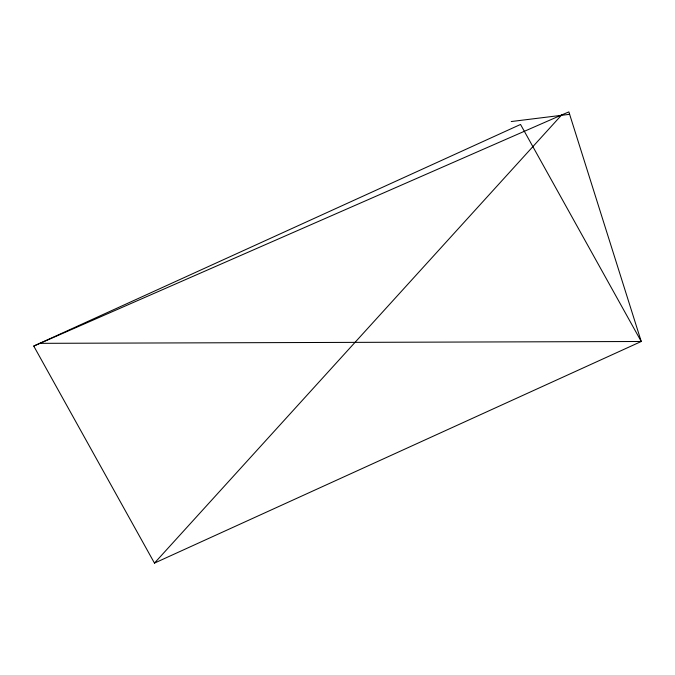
<?xml version="1.0" encoding="UTF-8"?>
<svg xmlns="http://www.w3.org/2000/svg" width="675" height="675" viewBox="0 0 675 675"><rect width="100%" height="100%" fill="white"/><g stroke="black" fill="none" stroke-linecap="round" stroke-linejoin="round"><path stroke-width="1.01" d="M154.465 563.102L561.634 114.978L568.865 111.898L641.25 341.491L154.465 563.102L33.75 346.064L520.535 124.453L641.25 341.491L39.968 343.339M33.75 346.064L561.634 114.978M511.245 121.542L569.624 114.311"/></g></svg>
